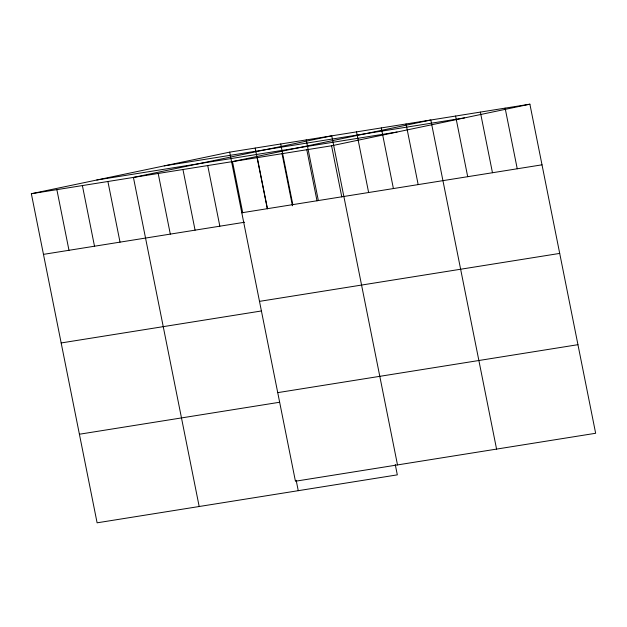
<?xml version="1.0" encoding="UTF-8"?>
<svg xmlns="http://www.w3.org/2000/svg" width="627" height="627" viewBox="0 0 627 627"><rect width="100%" height="100%" fill="white"/><g stroke="black" fill="none" stroke-linecap="round" stroke-linejoin="round"><path stroke-width="0.94" d="M395.253 464.489L397.322 474.858L97.107 522.816L31.35 193.727L229.678 152.142L529.893 104.184L595.65 433.273L295.435 481.222L229.678 152.142M31.35 193.727L331.565 145.778L529.893 104.184M164.227 165.865L464.442 117.907M96.793 180.004L397.016 132.046M241.787 212.78L542.01 164.823M43.467 254.366L244.616 222.24M259.492 301.368L559.707 253.41M61.172 342.953L261.365 310.976M277.73 392.635L577.945 344.685M79.41 434.229L279.603 402.252M505.127 108.142L517.244 168.781M480.353 112.1L492.469 172.731M455.586 116.05L467.703 176.689M496.576 449.097L430.82 120.008L232.499 161.601L242.72 212.765M406.053 123.966L418.17 184.604M381.287 127.924L393.403 188.562M356.52 131.882L368.629 192.513M397.502 464.921L331.746 135.832L133.426 177.425L199.182 506.514M331.565 145.778L341.793 196.933M306.227 139.915L318.344 200.546M306.799 149.728L317.027 200.891M280.708 143.991L292.825 204.621M282.032 153.686L292.441 205.797M257.266 157.643L267.486 208.807M255.189 148.066L267.306 208.697M296.179 480.321L298.256 490.682M207.725 165.559L219.842 226.19M182.959 169.509L195.075 230.148M158.192 173.467L170.309 234.106M107.907 181.501L120.023 242.14M82.388 185.576L94.505 246.215M56.869 189.652L68.986 250.291"/></g></svg>
